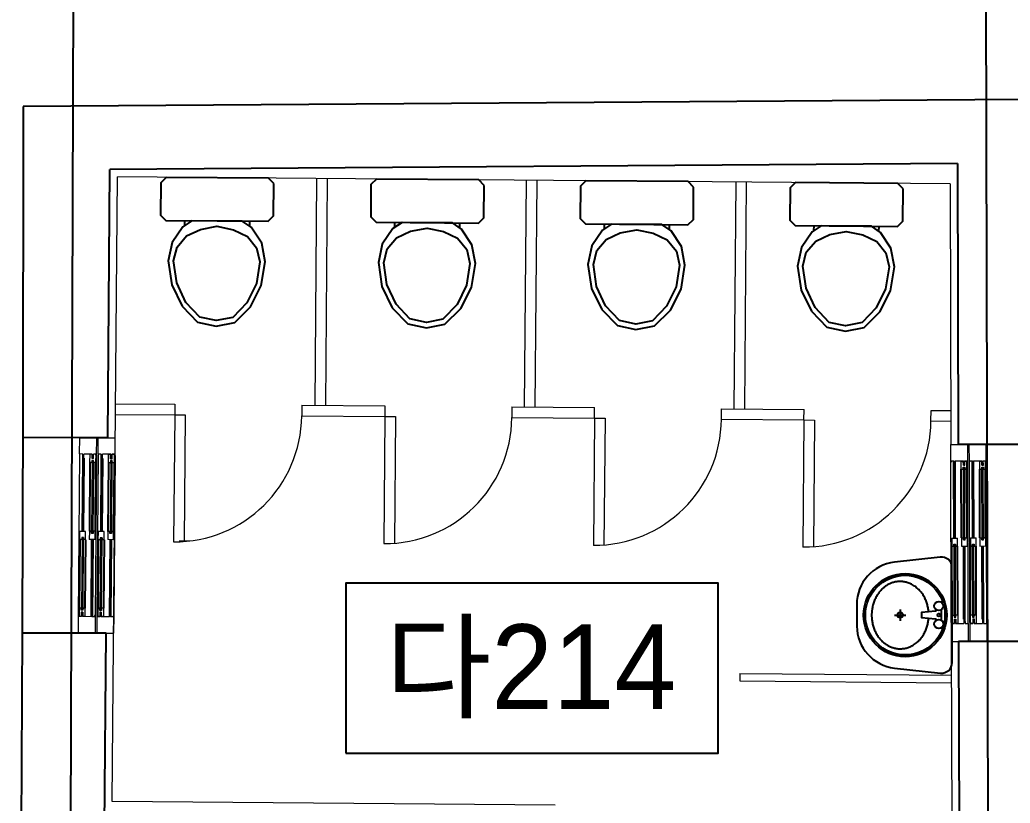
# Model space of a CAD drawing. Header units: millimetres. Extents: x 580267 to 706267, y -57600 to 28800.
# Drawn here: x 655505 to 660184, y -7154 to -3455 of the extents above; entities that cross this region are included whole.
import ezdxf
from ezdxf.enums import TextEntityAlignment as Align

# ---------------------------------------------------------------- set-up
doc = ezdxf.new("R2010")
doc.units = ezdxf.units.MM
doc.header["$LTSCALE"] = 5
doc.layers.add('ELE-2 (마감 창호)', color=4, linetype='Continuous', lineweight=9)
doc.layers.add('ELE-3  (마감)', color=5, linetype='Continuous', lineweight=0)
for name, color, linetype in [('text', 7, 'Continuous'), ('단면선', 2, 'Continuous'), ('입면', 7, 'Continuous'), ('입면선', 8, 'Continuous'), ('중심선', 1, 'Continuous')]:
    doc.layers.add(name, color=color, linetype=linetype)
doc.styles.get("Standard").update_dxf_attribs({"font": 'Gulim.ttf'})

# ---------------------------------------------------------------- blocks, each defined once
blk = doc.blocks.new('535X700_P2_')
at = {"color": 0, "linetype": 'Continuous'}
for p, q in [((203.6, 148.8), (226.3, 148.8)), ((226.3, -156.7), (203.6, -156.7))]:
    blk.add_line(p, q, dxfattribs=at)
for points in [[(25.4, 263.3), (0, 237.9), (0, -245.8), (25.4, -271.2), (178.2, -271.2), (203.6, -245.8), (203.6, 237.9), (178.2, 263.3)], [(607.5, -165.9), (682.6, -91.7), (700.1, -4), (682.6, 83.7), (607.5, 158), (507.7, 207.7), (394.6, 225.1), (306.9, 207.7), (232.5, 158), (203.6, 114.8), (203.6, -122.8), (232.5, -165.9), (306.9, -215.6), (394.6, -233.1), (507.7, -215.6)], [(276, -147.9), (244.6, -81.9), (229.1, -4), (244.6, 74), (276, 140), (329.3, 184.2), (394.6, 199.7), (498, 184.2), (589.5, 140), (659.1, 74), (674.6, -4), (659.1, -81.9), (589.5, -147.9), (498, -192.1), (394.6, -207.6), (329.3, -192.1)]]:
    blk.add_lwpolyline(points, close=True, dxfattribs=at)
blk = doc.blocks.new('A$C26F80365')
at = {"layer": '입면선'}
for p, q in [((-25, 194.2), (25, 194.2)), ((-26, 0), (27, 0)), ((0, -26.6), (0, 26.4))]:
    blk.add_line(p, q, dxfattribs=at)
blk.add_lwpolyline([(-51, -205), (51, -205, 0.382162), (249.8, -27.1), (273.8, 189.5, 0.447008), (224.1, 245), (-224.1, 245, 0.447008), (-273.8, 189.5), (-249.8, -27.1, 0.382162)], format="xyb", close=True, dxfattribs=at)
blk.add_lwpolyline([(-25, 170.3), (-22.4, 170.3, -0.386916), (-18.1, 166.4), (-12, 101.1), (12, 101.1), (18.1, 166.4, -0.386916), (22.4, 170.3), (25, 170.3)], format="xyb", dxfattribs=at)
for centre, radius in [((0, 23.4), 196.4), ((0, 23.4), 187.9), ((-42.7, 182.3), 21.4), ((0, 182.3), 6.83), ((42.7, 182.3), 21.4), ((0, -0.1), 12.8)]:
    blk.add_circle(centre, radius, dxfattribs=at)
blk.add_rational_spline([(-15.1, 134.2), (-270, 113.6), (-135, -71.2), (0, -256.1), (135, -71.2), (270, 113.6), (15.1, 134.2)], [1, 0.527194519268, 1, 0.527194519268, 1, 0.527194519268, 1], degree=2, knots=[0, 0, 0, 0.333333, 0.333333, 0.666667, 0.666667, 1, 1, 1], dxfattribs=at)

msp = doc.modelspace()

# ---------------------------------------------------------------- linework, layer by layer
at = {"layer": 'ELE-2 (마감 창호)'}
for p, q in [((656900.2, -5275.8), (656909, -4204.8)), ((656950.2, -5276.2), (656959, -4205.2)), ((657890.2, -5283.8), (657898.9, -4212.9)), ((657940.2, -5284.2), (657948.9, -4213.3)), ((658880.2, -5291.9), (658888.9, -4220.9)), ((658930.2, -5292.3), (658938.9, -4221.3)), ((655957.3, -5268.1), (656237.3, -5270.4)), ((656237.3, -5270.4), (656236.9, -5320.4)), ((656837.3, -5275.3), (656836.8, -5325.3)), ((656837.3, -5275.3), (657230.2, -5278.5)), ((657230.2, -5278.5), (657229.8, -5328.5)), ((657830.2, -5283.4), (657829.8, -5333.4)), ((657830.2, -5283.4), (657829.8, -5333.4)), ((657830.2, -5283.4), (658220.2, -5286.5)), ((658219.8, -5336.5), (658220.2, -5286.5)), ((655956.9, -5318.1), (656236.9, -5320.4)), ((656236.9, -5320.4), (656232, -5920.6)), ((656236.9, -5320.4), (656286.9, -5320.8)), ((656286.9, -5320.8), (656282, -5920.8)), ((656836.8, -5325.3), (657229.8, -5328.5)), ((657229.8, -5328.5), (657224.9, -5928.7)), ((657229.8, -5328.5), (657279.8, -5328.9)), ((657279.8, -5328.9), (657274.9, -5928.9)), ((657829.8, -5333.4), (658219.8, -5336.5)), ((658819.8, -5341.4), (658820.2, -5291.4)), ((658820.2, -5291.4), (659210.2, -5294.6)), ((659209.8, -5344.6), (659210.2, -5294.6)), ((659809.7, -5349.5), (659810.2, -5299.5)), ((659810.2, -5299.5), (659902.9, -5300.2)), ((658219.8, -5336.5), (658214.9, -5936.7)), ((658219.8, -5336.5), (658269.8, -5336.9)), ((658269.8, -5336.9), (658264.9, -5936.9)), ((658819.8, -5341.4), (659209.8, -5344.6)), ((659209.8, -5344.6), (659204.9, -5944.8)), ((659209.8, -5344.6), (659259.8, -5345)), ((659259.8, -5345), (659254.9, -5945)), ((659809.7, -5349.5), (659903, -5350.2)), ((655787.8, -5505.3), (655788.5, -5428.8)), ((655788.5, -5428.8), (655956, -5429.1)), ((655867.8, -5510.9), (655868.5, -5428.9)), ((655875.3, -5506), (655876, -5428.9)), ((655955.3, -5511.7), (655956, -5429.1)), ((659903.5, -5542.8), (659903.3, -5460.2)), ((659903.3, -5460.2), (660070.8, -5460.5)), ((659983.5, -5537.6), (659983.3, -5460.4)), ((659991, -5542.6), (659990.8, -5460.4)), ((660071, -5537.4), (660070.8, -5460.5)), ((655787.8, -5505.3), (655781.6, -6273.1)), ((655802.8, -5505.4), (655787.8, -5505.3)), ((655802.7, -5525.4), (655802.8, -5505.4)), ((655807.7, -5525.4), (655807.8, -5505.4)), ((655847.8, -5505.8), (655807.8, -5505.4)), ((655836.5, -5545.7), (655836.8, -5506.7)), ((655846.8, -5506.8), (655836.8, -5506.7)), ((655846.7, -5526.8), (655846.8, -5506.8)), ((655847.7, -5525.8), (655847.8, -5505.8)), ((655852.7, -5525.8), (655852.8, -5505.8)), ((655864.8, -5505.9), (655852.8, -5505.8)), ((655853.7, -5526.8), (655853.8, -5506.8)), ((655863.8, -5506.9), (655853.8, -5506.8)), ((655867.8, -5510.9), (655861.6, -6268.8)), ((655863.8, -5506.9), (655863.5, -5545.9)), ((655864.8, -5510.9), (655864.8, -5505.9)), ((655867.8, -5510.9), (655864.8, -5510.9)), ((655875.3, -5506), (655869.1, -6273.8)), ((655890.3, -5506.1), (655875.3, -5506)), ((655890.2, -5526.1), (655890.3, -5506.1)), ((655895.2, -5526.2), (655895.3, -5506.2)), ((655935.3, -5506.5), (655895.3, -5506.2)), ((655924, -5546.4), (655924.3, -5507.4)), ((655934.3, -5507.5), (655924.3, -5507.4)), ((655934.2, -5527.5), (655934.3, -5507.5)), ((655935.2, -5526.5), (655935.3, -5506.5)), ((655940.2, -5526.5), (655940.3, -5506.5)), ((655952.3, -5506.6), (655940.3, -5506.5)), ((655941.2, -5527.5), (655941.3, -5507.5)), ((655951.3, -5507.6), (655941.3, -5507.5)), ((655955.3, -5511.7), (655949.1, -6269.5)), ((655951.3, -5507.6), (655951, -5546.6)), ((655952.3, -5511.6), (655952.3, -5506.6)), ((655955.3, -5511.7), (655952.3, -5511.6)), ((655807.7, -5525.4), (655802.7, -5525.4)), ((655845, -5545.8), (655836.5, -5545.7)), ((655847, -5541.8), (655844.3, -5875.2)), ((655846.1, -5535.8), (655845, -5545.8)), ((655845.5, -5547.8), (655845, -5545.8)), ((655847, -5548.8), (655845.5, -5547.8)), ((655854.1, -5535.8), (655846.1, -5535.8)), ((655853.7, -5526.8), (655846.7, -5526.8)), ((655853.1, -5540.8), (655847.1, -5540.8)), ((655852.7, -5525.8), (655847.7, -5525.8)), ((655853, -5541.8), (655850.3, -5875.3)), ((655853, -5548.8), (655854.5, -5547.8)), ((655855, -5545.8), (655854.1, -5535.8)), ((655854.5, -5547.8), (655855, -5545.8)), ((655863.5, -5545.9), (655855, -5545.8)), ((655895.2, -5526.2), (655890.2, -5526.1)), ((655932.5, -5546.5), (655924, -5546.4)), ((655934.5, -5542.5), (655931.8, -5876)), ((655933.6, -5536.5), (655932.5, -5546.5)), ((655933, -5548.5), (655932.5, -5546.5)), ((655934.5, -5549.5), (655933, -5548.5)), ((655941.6, -5536.5), (655933.6, -5536.5)), ((655941.2, -5527.5), (655934.2, -5527.5)), ((655940.6, -5541.5), (655934.6, -5541.5)), ((655940.2, -5526.5), (655935.2, -5526.5)), ((655940.5, -5542.5), (655937.8, -5876)), ((655940.5, -5549.5), (655942, -5548.5)), ((655942.5, -5546.5), (655941.6, -5536.5)), ((655942, -5548.5), (655942.5, -5546.5)), ((655951, -5546.6), (655942.5, -5546.5)), ((659905.5, -6300.7), (659903.5, -5542.8)), ((659903.5, -5542.8), (659906.5, -5542.8)), ((659906.5, -5537.8), (659918.5, -5537.8)), ((659906.5, -5542.8), (659906.5, -5537.8)), ((659918.6, -5557.8), (659918.5, -5537.8)), ((659918.6, -5557.8), (659923.6, -5557.8)), ((659923.5, -5537.8), (659963.5, -5537.7)), ((659923.6, -5557.8), (659923.5, -5537.8)), ((659952.5, -5538.7), (659962.5, -5538.7)), ((659952.6, -5577.7), (659952.5, -5538.7)), ((659961.1, -5577.7), (659962.1, -5567.7)), ((659962.1, -5567.7), (659970.1, -5567.7)), ((659962.6, -5558.7), (659962.5, -5538.7)), ((659962.6, -5558.7), (659969.6, -5558.7)), ((659963.6, -5557.7), (659963.5, -5537.7)), ((659963.6, -5557.7), (659968.6, -5557.7)), ((659968.5, -5537.7), (659983.5, -5537.6)), ((659968.6, -5557.7), (659968.5, -5537.7)), ((659969.5, -5538.7), (659979.5, -5538.6)), ((659969.6, -5558.7), (659969.5, -5538.7)), ((659970.1, -5567.7), (659971.1, -5577.7)), ((659979.6, -5577.6), (659979.5, -5538.6)), ((659985.5, -6305.5), (659983.5, -5537.6)), ((659993, -6300.5), (659991, -5542.6)), ((659991, -5542.6), (659994, -5542.6)), ((659994, -5537.6), (660006, -5537.6)), ((659994, -5542.6), (659994, -5537.6)), ((660006.1, -5557.6), (660006, -5537.6)), ((660006.1, -5557.6), (660011.1, -5557.6)), ((660011, -5537.6), (660051, -5537.5)), ((660011.1, -5557.6), (660011, -5537.6)), ((660040, -5538.5), (660050, -5538.5)), ((660040.1, -5577.5), (660040, -5538.5)), ((660048.6, -5577.5), (660049.6, -5567.5)), ((660049.6, -5567.5), (660057.6, -5567.4)), ((660050.1, -5558.5), (660050, -5538.5)), ((660050.1, -5558.5), (660057.1, -5558.4)), ((660051.1, -5557.5), (660051, -5537.5)), ((660051.1, -5557.5), (660056.1, -5557.4)), ((660056, -5537.4), (660071, -5537.4)), ((660056.1, -5557.4), (660056, -5537.4)), ((660057, -5538.4), (660067, -5538.4)), ((660057.1, -5558.4), (660057, -5538.4)), ((660057.6, -5567.4), (660058.6, -5577.4)), ((660067.1, -5577.4), (660067, -5538.4)), ((660073, -6305.3), (660071, -5537.4)), ((659952.6, -5577.7), (659961.1, -5577.7)), ((659961.6, -5579.7), (659961.1, -5577.7)), ((659963.1, -5580.7), (659961.6, -5579.7)), ((659963.1, -5572.7), (659969.1, -5572.7)), ((659964, -5906.1), (659963.1, -5572.7)), ((659970, -5906), (659969.1, -5572.7)), ((659969.1, -5580.7), (659970.6, -5579.7)), ((659970.6, -5579.7), (659971.1, -5577.7)), ((659971.1, -5577.7), (659979.6, -5577.6)), ((660040.1, -5577.5), (660048.6, -5577.5)), ((660049.1, -5579.5), (660048.6, -5577.5)), ((660050.6, -5580.5), (660049.1, -5579.5)), ((660050.6, -5572.5), (660056.6, -5572.4)), ((660051.5, -5905.8), (660050.6, -5572.5)), ((660057.5, -5905.8), (660056.6, -5572.4)), ((660056.6, -5580.4), (660058.1, -5579.4)), ((660058.1, -5579.4), (660058.6, -5577.4)), ((660058.6, -5577.4), (660067.1, -5577.4)), ((655788.5, -5909.8), (655788.9, -5870.8)), ((655815.9, -5871), (655788.9, -5870.8)), ((655815.5, -5910), (655815.9, -5871)), ((655833.9, -5870.2), (655833.6, -5909.2)), ((655833.9, -5870.2), (655833.6, -5909.2)), ((655842.4, -5870.2), (655833.9, -5870.2)), ((655842.9, -5868.2), (655842.4, -5870.2)), ((655843.3, -5880.2), (655842.4, -5870.2)), ((655844.4, -5867.2), (655842.9, -5868.2)), ((655851.3, -5880.3), (655843.3, -5880.2)), ((655850.3, -5875.3), (655844.3, -5875.2)), ((655850.4, -5867.3), (655851.9, -5868.3)), ((655852.4, -5870.3), (655851.3, -5880.3)), ((655851.9, -5868.3), (655852.4, -5870.3)), ((655860.9, -5870.4), (655852.4, -5870.3)), ((655860.6, -5909.4), (655860.9, -5870.4)), ((655876, -5910.5), (655876.4, -5871.5)), ((655903.4, -5871.7), (655876.4, -5871.5)), ((655903, -5910.7), (655903.4, -5871.7)), ((655921.4, -5870.9), (655921.1, -5909.9)), ((655921.4, -5870.9), (655921.1, -5909.9)), ((655929.9, -5870.9), (655921.4, -5870.9)), ((655930.4, -5868.9), (655929.9, -5870.9)), ((655930.8, -5880.9), (655929.9, -5870.9)), ((655931.9, -5868), (655930.4, -5868.9)), ((655938.8, -5881), (655930.8, -5880.9)), ((655937.8, -5876), (655931.8, -5876)), ((655937.9, -5868), (655939.4, -5869)), ((655939.9, -5871), (655938.8, -5881)), ((655939.4, -5869), (655939.9, -5871)), ((655948.4, -5871.1), (655939.9, -5871)), ((655948, -5910.1), (655948.4, -5871.1)), ((655797, -5909.9), (655788.5, -5909.8)), ((655799.1, -5904.9), (655796.4, -6238.2)), ((655798.1, -5899.9), (655797, -5909.9)), ((655797.5, -5911.9), (655797, -5909.9)), ((655799, -5912.9), (655797.5, -5911.9)), ((655806.1, -5899.9), (655798.1, -5899.9)), ((655805.1, -5904.9), (655799.1, -5904.9)), ((655805.1, -5904.9), (655802.4, -6238.3)), ((655805, -5912.9), (655806.5, -5911.9)), ((655806.1, -5899.9), (655807, -5909.9)), ((655806.5, -5911.9), (655807, -5909.9)), ((655815.5, -5910), (655807, -5909.9)), ((655860.6, -5909.4), (655833.6, -5909.2)), ((655884.5, -5910.6), (655876, -5910.5)), ((655886.6, -5905.6), (655883.9, -6238.9)), ((655885.6, -5900.6), (655884.5, -5910.6)), ((655885, -5912.6), (655884.5, -5910.6)), ((655886.5, -5913.6), (655885, -5912.6)), ((655893.6, -5900.6), (655885.6, -5900.6)), ((655892.6, -5905.6), (655886.6, -5905.6)), ((655892.6, -5905.6), (655889.9, -6239)), ((655892.5, -5913.6), (655894, -5912.6)), ((655893.6, -5900.6), (655894.5, -5910.7)), ((655894, -5912.6), (655894.5, -5910.7)), ((655903, -5910.7), (655894.5, -5910.7)), ((655948, -5910.1), (655921.1, -5909.9)), ((656258.1, -5916.1), (656308.1, -5915.8)), ((659908.4, -5902.2), (659935.4, -5902.1)), ((659908.4, -5902.2), (659908.5, -5941.2)), ((659908.5, -5941.2), (659917, -5941.2)), ((659917, -5941.2), (659918, -5931.2)), ((659917.5, -5943.2), (659917, -5941.2)), ((659918, -5931.2), (659926, -5931.1)), ((659919, -5936.2), (659925, -5936.2)), ((659919.9, -6269.6), (659919, -5936.2)), ((659925.9, -6269.6), (659925, -5936.2)), ((659926, -5931.1), (659927, -5941.1)), ((659926.5, -5943.1), (659927, -5941.1)), ((659927, -5941.1), (659935.5, -5941.1)), ((659935.5, -5941.1), (659935.4, -5902.1)), ((659935.5, -5941.1), (659935.4, -5902.1)), ((659953.4, -5901.1), (659961.9, -5901.1)), ((659953.4, -5901.1), (659953.5, -5940.1)), ((659953.5, -5940.1), (659980.5, -5940)), ((659962.4, -5899.1), (659961.9, -5901.1)), ((659963, -5911.1), (659961.9, -5901.1)), ((659963.9, -5898.1), (659962.4, -5899.1)), ((659963, -5911.1), (659971, -5911)), ((659964, -5906.1), (659970, -5906)), ((659969.9, -5898), (659971.4, -5899)), ((659971, -5911), (659971.9, -5901)), ((659971.4, -5899), (659971.9, -5901)), ((659971.9, -5901), (659980.4, -5901)), ((659980.4, -5901), (659980.5, -5940)), ((659995.9, -5902), (660022.9, -5901.9)), ((659995.9, -5902), (659996, -5941)), ((659996, -5941), (660004.5, -5940.9)), ((660004.5, -5940.9), (660005.5, -5930.9)), ((660005, -5942.9), (660004.5, -5940.9)), ((660005.5, -5930.9), (660013.5, -5930.9)), ((660006.5, -5935.9), (660012.5, -5935.9)), ((660007.4, -6269.4), (660006.5, -5935.9)), ((660013.4, -6269.4), (660012.5, -5935.9)), ((660013.5, -5930.9), (660014.5, -5940.9)), ((660014, -5942.9), (660014.5, -5940.9)), ((660014.5, -5940.9), (660023, -5940.9)), ((660023, -5940.9), (660022.9, -5901.9)), ((660023, -5940.9), (660022.9, -5901.9)), ((660040.9, -5900.9), (660049.4, -5900.8)), ((660040.9, -5900.9), (660041, -5939.9)), ((660041, -5939.9), (660068, -5939.8)), ((660049.9, -5898.8), (660049.4, -5900.8)), ((660050.5, -5910.8), (660049.4, -5900.8)), ((660051.4, -5897.8), (660049.9, -5898.8)), ((660050.5, -5910.8), (660058.5, -5910.8)), ((660051.5, -5905.8), (660057.5, -5905.8)), ((660057.4, -5897.8), (660058.9, -5898.8)), ((660058.5, -5910.8), (660059.4, -5900.8)), ((660058.9, -5898.8), (660059.4, -5900.8)), ((660059.4, -5900.8), (660067.9, -5900.8)), ((660067.9, -5900.8), (660068, -5939.8)), ((659919, -5944.2), (659917.5, -5943.2)), ((659925, -5944.2), (659926.5, -5943.1)), ((660006.5, -5943.9), (660005, -5942.9)), ((660012.5, -5943.9), (660014, -5942.9)), ((655785.9, -6233.1), (655785.6, -6272.1)), ((655794.4, -6233.2), (655785.9, -6233.1)), ((655794.9, -6231.2), (655794.4, -6233.2)), ((655795.3, -6243.2), (655794.4, -6233.2)), ((655796.4, -6230.2), (655794.9, -6231.2)), ((655803.3, -6243.3), (655795.3, -6243.2)), ((655795.8, -6252.2), (655795.6, -6272.2)), ((655802.8, -6252.3), (655795.8, -6252.2)), ((655802.4, -6238.3), (655796.4, -6238.2)), ((655796.7, -6253.2), (655796.6, -6273.2)), ((655801.7, -6253.3), (655796.7, -6253.2)), ((655801.7, -6253.3), (655801.6, -6273.3)), ((655802.4, -6230.3), (655803.9, -6231.3)), ((655802.8, -6252.3), (655802.6, -6272.3)), ((655804.4, -6233.3), (655803.3, -6243.3)), ((655803.9, -6231.3), (655804.4, -6233.3)), ((655812.9, -6233.4), (655804.4, -6233.3)), ((655812.9, -6233.4), (655812.6, -6272.4)), ((655841.7, -6253.6), (655841.6, -6273.6)), ((655846.7, -6253.6), (655841.7, -6253.6)), ((655846.7, -6253.6), (655846.6, -6273.6)), ((655861.6, -6268.8), (655858.6, -6268.7)), ((655858.6, -6268.7), (655858.6, -6273.7)), ((655861.6, -6268.8), (655860.9, -6351.9)), ((655873.4, -6233.9), (655873.1, -6272.9)), ((655881.9, -6233.9), (655873.4, -6233.9)), ((655882.4, -6231.9), (655881.9, -6233.9)), ((655882.8, -6243.9), (655881.9, -6233.9)), ((655883.9, -6230.9), (655882.4, -6231.9)), ((655890.8, -6244), (655882.8, -6243.9)), ((655883.3, -6252.9), (655883.1, -6272.9)), ((655890.3, -6253), (655883.3, -6252.9)), ((655889.9, -6239), (655883.9, -6238.9)), ((655884.2, -6253.9), (655884.1, -6273.9)), ((655889.2, -6254), (655884.2, -6253.9)), ((655889.2, -6254), (655889.1, -6274)), ((655889.9, -6231), (655891.4, -6232)), ((655890.3, -6253), (655890.1, -6273)), ((655891.9, -6234), (655890.8, -6244)), ((655891.4, -6232), (655891.9, -6234)), ((655900.4, -6234.1), (655891.9, -6234)), ((655900.4, -6234.1), (655900.1, -6273.1)), ((655929.2, -6254.3), (655929.1, -6274.3)), ((655934.2, -6254.4), (655929.2, -6254.3)), ((655934.2, -6254.4), (655934.1, -6274.4)), ((655949.1, -6269.5), (655946.1, -6269.5)), ((655946.1, -6269.5), (655946.1, -6274.5)), ((655949.1, -6269.5), (655948.4, -6352.1)), ((659909.4, -6265.7), (659917.9, -6265.7)), ((659909.5, -6304.7), (659909.4, -6265.7)), ((659918.4, -6263.7), (659917.9, -6265.7)), ((659917.9, -6265.7), (659918.9, -6275.7)), ((659919.9, -6262.6), (659918.4, -6263.7)), ((659925.9, -6262.6), (659927.4, -6263.6)), ((659926.9, -6275.6), (659927.9, -6265.6)), ((659927.4, -6263.6), (659927.9, -6265.6)), ((659927.9, -6265.6), (659936.4, -6265.6)), ((659936.4, -6265.6), (659936.5, -6304.6)), ((659996.9, -6265.5), (660005.4, -6265.4)), ((659997, -6304.5), (659996.9, -6265.5)), ((660005.9, -6263.4), (660005.4, -6265.4)), ((660005.4, -6265.4), (660006.4, -6275.4)), ((660007.4, -6262.4), (660005.9, -6263.4)), ((660013.4, -6262.4), (660014.9, -6263.4)), ((660014.4, -6275.4), (660015.4, -6265.4)), ((660014.9, -6263.4), (660015.4, -6265.4)), ((660015.4, -6265.4), (660023.9, -6265.4)), ((660023.9, -6265.4), (660024, -6304.4)), ((655781.6, -6273.1), (655780.9, -6351.8)), ((655796.6, -6273.2), (655781.6, -6273.1)), ((655795.6, -6272.2), (655785.6, -6272.1)), ((655841.6, -6273.6), (655801.6, -6273.3)), ((655812.6, -6272.4), (655802.6, -6272.3)), ((655858.6, -6273.7), (655846.6, -6273.6)), ((655869.1, -6273.8), (655868.4, -6351.9)), ((655884.1, -6273.9), (655869.1, -6273.8)), ((655883.1, -6272.9), (655873.1, -6272.9)), ((655929.1, -6274.3), (655889.1, -6274)), ((655900.1, -6273.1), (655890.1, -6273)), ((655946.1, -6274.5), (655934.1, -6274.4)), ((659905.5, -6300.7), (659908.5, -6300.7)), ((659905.5, -6300.7), (659905.7, -6390.2)), ((659908.5, -6300.7), (659908.5, -6305.7)), ((659908.5, -6305.7), (659920.5, -6305.6)), ((659909.5, -6304.7), (659919.5, -6304.6)), ((659918.9, -6275.7), (659926.9, -6275.6)), ((659919.4, -6284.6), (659926.4, -6284.6)), ((659919.4, -6284.6), (659919.5, -6304.6)), ((659919.9, -6270.6), (659925.9, -6270.6)), ((659920.4, -6285.6), (659925.4, -6285.6)), ((659920.4, -6285.6), (659920.5, -6305.6)), ((659925.4, -6285.6), (659925.5, -6305.6)), ((659925.5, -6305.6), (659965.5, -6305.5)), ((659926.4, -6284.6), (659926.5, -6304.6)), ((659926.5, -6304.6), (659936.5, -6304.6)), ((659965.4, -6285.5), (659970.4, -6285.5)), ((659965.4, -6285.5), (659965.5, -6305.5)), ((659970.4, -6285.5), (659970.5, -6305.5)), ((659970.5, -6305.5), (659985.5, -6305.5)), ((659985.5, -6305.5), (659985.7, -6390.4)), ((659993, -6300.5), (659996, -6300.5)), ((659993, -6300.5), (659993.2, -6390.4)), ((659996, -6300.5), (659996, -6305.5)), ((659996, -6305.5), (660008, -6305.4)), ((659997, -6304.5), (660007, -6304.4)), ((660006.4, -6275.4), (660014.4, -6275.4)), ((660006.9, -6284.4), (660013.9, -6284.4)), ((660006.9, -6284.4), (660007, -6304.4)), ((660007.4, -6270.4), (660013.4, -6270.4)), ((660007.9, -6285.4), (660012.9, -6285.4)), ((660007.9, -6285.4), (660008, -6305.4)), ((660012.9, -6285.4), (660013, -6305.4)), ((660013, -6305.4), (660053, -6305.3)), ((660013.9, -6284.4), (660014, -6304.4)), ((660014, -6304.4), (660024, -6304.4)), ((660052.9, -6285.3), (660057.9, -6285.3)), ((660052.9, -6285.3), (660053, -6305.3)), ((660057.9, -6285.3), (660058, -6305.3)), ((660058, -6305.3), (660073, -6305.3)), ((660073, -6305.3), (660073.2, -6390.5)), ((655780.9, -6351.8), (655948.4, -6352.1)), ((659905.7, -6390.2), (660073.2, -6390.5)), ((658906.1, -6542.2), (658906.2, -6577.2)), ((658906.1, -6542.2), (659906.1, -6550.3)), ((658906.2, -6577.2), (659906.2, -6585.3))]:
    msp.add_line(p, q, dxfattribs=at)
for centre in [(656236.9, -5320.4), (657229.8, -5328.5), (658219.8, -5336.5), (659209.8, -5344.6)]:
    msp.add_arc(centre, 599.9, 269.5332, 359.5332, dxfattribs=at)
at = {"layer": 'ELE-3  (마감)'}
for p, q in [((655942, -7147), (655966, -4197.1)), ((659900.2, -4229.2), (655966, -4197.1)), ((659900.2, -4229.2), (659903.3, -5460.2)), ((659905.7, -6390.2), (659915.6, -10289.1)), ((658034.9, -7164.1), (655942, -7147))]:
    msp.add_line(p, q, dxfattribs=at)
at = {"layer": 'text'}
msp.add_lwpolyline([(657045.1, -6917.7), (658803.7, -6917.7), (658803.7, -6115.8), (657045.1, -6115.8)], close=True, dxfattribs=at)
at = {"layer": '단면선'}
for p, q in [((660241.7, -3831.5), (655520.6, -3864.8)), ((655520.6, -3864.8), (655518.8, -5428.1)), ((655920.5, -5428.8), (655930.8, -4161.9)), ((659935.4, -4133.7), (655930.8, -4161.9)), ((659935.4, -4133.7), (659937.6, -5460.1)), ((655920.5, -5428.8), (655518.8, -5428.1)), ((660235.3, -5460.6), (659937.6, -5460.1)), ((655515.9, -6351.1), (655505.2, -8839.6)), ((655913, -6351.8), (655515.9, -6351.1)), ((655892.7, -8840.3), (655913, -6351.8)), ((660233.8, -6390.6), (659940, -6390.2)), ((659940, -6390.2), (659947.2, -8732))]:
    msp.add_line(p, q, dxfattribs=at)
at = {"layer": '입면', "ltscale": 5}
msp.add_line((655518.9, -5314.5), (655515.9, -6351.1), dxfattribs=at)
at = {"layer": '입면'}
for p, q in [((655802.7, -5525.4), (655799.9, -5870.9)), ((655807.7, -5525.4), (655804.9, -5870.9)), ((655836.5, -5545.7), (655833.9, -5870.2)), ((655863.5, -5545.9), (655860.9, -5870.4)), ((655890.2, -5526.1), (655887.4, -5871.6)), ((655895.2, -5526.2), (655892.4, -5871.6)), ((655924, -5546.4), (655921.4, -5870.9)), ((655951, -5546.6), (655948.4, -5871.1)), ((659919.4, -5902.2), (659918.5, -5537.8)), ((659924.4, -5902.2), (659923.5, -5537.8)), ((660006.9, -5901.9), (660006, -5537.6)), ((660011.9, -5901.9), (660011, -5537.6)), ((659953.4, -5901.1), (659952.6, -5577.7)), ((659980.4, -5901), (659979.6, -5577.6)), ((660040.9, -5900.9), (660040.1, -5577.5)), ((660067.9, -5900.8), (660067.1, -5577.4)), ((655788.5, -5909.8), (655785.9, -6233.1)), ((655815.5, -5910), (655812.9, -6233.4)), ((655844.6, -5909.2), (655841.6, -6273.6)), ((655849.6, -5909.3), (655846.6, -6273.6)), ((655876, -5910.5), (655873.4, -6233.9)), ((655903, -5910.7), (655900.4, -6234.1)), ((655932.1, -5910), (655929.1, -6274.3)), ((655937.1, -5910), (655934.1, -6274.4)), ((659909.4, -6265.7), (659908.5, -5941.2)), ((659936.4, -6265.6), (659935.5, -5941.1)), ((659965.4, -6285.5), (659964.5, -5940)), ((659970.4, -6285.5), (659969.5, -5940)), ((659996.9, -6265.5), (659996, -5941)), ((660023.9, -6265.4), (660023, -5940.9)), ((660052.9, -6285.3), (660052, -5939.8)), ((660057.9, -6285.3), (660057, -5939.8))]:
    msp.add_line(p, q, dxfattribs=at)
at = {"layer": '중심선'}
for p, q in [((655779.8, 3983), (655710.5, -18427.9)), ((660049.7, 3983), (660106.9, -18415.8))]:
    msp.add_line(p, q, dxfattribs=at)

# ---------------------------------------------------------------- block references
at = {"layer": '입면', "rotation": 269.5332208592737}
for p in [(656442.6, -4201), (657435.5, -4209.1), (658425.5, -4217.2), (659415.5, -4225.2)]:
    msp.add_blockref('535X700_P2_', p, dxfattribs=at)
at = {"layer": '입면선', "rotation": 270.1463777965969}
msp.add_blockref('A$C26F80365', (659664.4, -6266.3), dxfattribs=at)

# ---------------------------------------------------------------- texts
at = {"layer": 'text'}
msp.add_text('다214', height=400, dxfattribs=at).set_placement((657918.2, -6510), align=Align.MIDDLE_CENTER)

doc.saveas('drawing.dxf')
